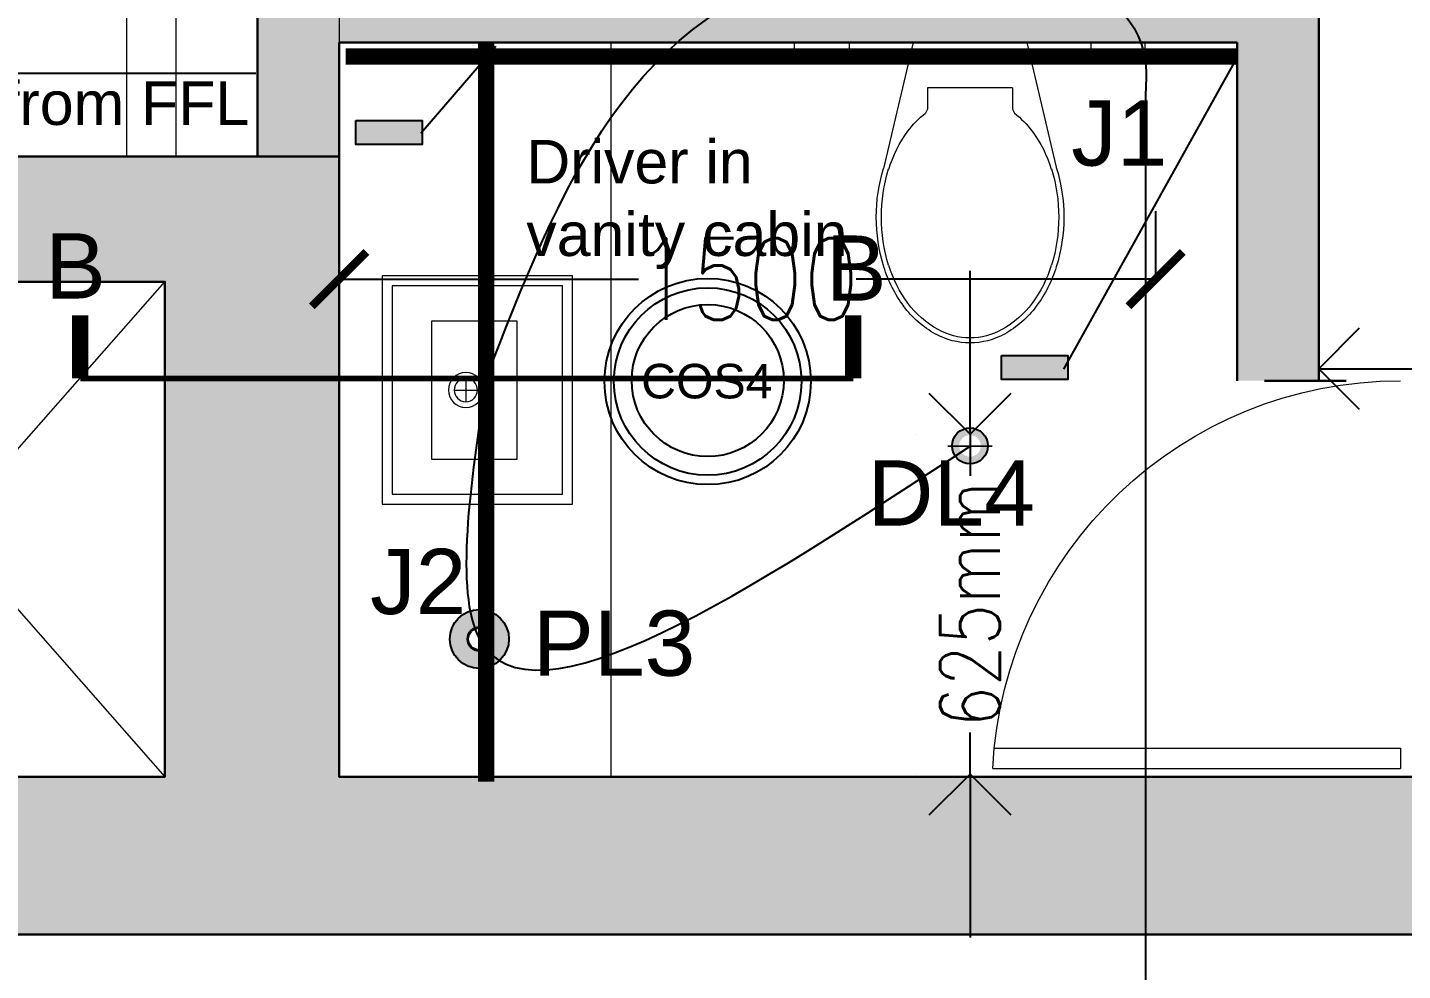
# Model space of a CAD drawing. Header units: millimetres. Extents: x 18660 to 770035, y -51195 to 133720.
# Drawn here: x 22500 to 25026, y 10119 to 11853 of the extents above; entities that cross this region are included whole.
import ezdxf
from ezdxf.lldxf.tags import DXFTag
from ezdxf.xclip import XClip

# ---------------------------------------------------------------- set-up
doc = ezdxf.new("R2010")
doc.units = ezdxf.units.MM
doc.header["$XCLIPFRAME"] = 2
doc.linetypes.add('HIDDEN', pattern=[0.375, 0.25, -0.125])
for name, color, linetype, lineweight in [('221105_Lighting Intent_Indo Nissin Raheja$0$BNA - CIV - Masonry', 250, 'Continuous', 30), ('221105_Lighting Intent_Indo Nissin Raheja$0$BNA - DW - Door', 67, 'Continuous', 13), ('221105_Lighting Intent_Indo Nissin Raheja$0$BNA - HATCH - Masonry', 252, 'Continuous', 5), ('221105_Lighting Intent_Indo Nissin Raheja$0$BNA - LINE ELEV - Dark', 250, 'Continuous', 13), ('221105_Lighting Intent_Indo Nissin Raheja$0$BNA - LINE ELEV - Hidden', 252, '221105_Lighting Intent_Indo Nissin Raheja$0$DASHED', 13), ('221105_Lighting Intent_Indo Nissin Raheja$0$BNA - PHE - Sanitary', 42, 'Continuous', 9), ('221105_Lighting Intent_Indo Nissin Raheja$0$BNA - TXT - Dimension', 195, 'Continuous', 9)]:
    doc.layers.add(name, color=color, linetype=linetype, lineweight=lineweight)
for name, color, linetype, lineweight, true_color in [('221105_Lighting Intent_Indo Nissin Raheja$0$BNA - LDSC - New', 7, 'Continuous', 13, 0x678156), ('S+ COVE 1', 7, 'Continuous', 25, 0xec4e32), ('S+ DOWNLIGHT 5', 7, 'Continuous', 25, 0xd3ca12), ('S+ PENDANT', 7, 'Continuous', 25, 0x8ed459)]:
    doc.layers.add(name, color=color, linetype=linetype, lineweight=lineweight, true_color=true_color)
for name, color, linetype in [('221105_Lighting Intent_Indo Nissin Raheja$0$WINDOW', 3, 'Continuous'), ('AR_Hatch', 252, 'Continuous'), ('DUMMY-TEXT', 4, 'Continuous'), ('SENSORS', 5, 'Continuous'), ('SWITCHING CIRCUITS', 3, 'Continuous')]:
    doc.layers.add(name, color=color, linetype=linetype)
doc.layers.add('S+ TEXT', color=7, linetype='Continuous', true_color=0x009494)
doc.styles.add('221105_Lighting Intent_Indo Nissin Raheja$0$SIMPLEX', font='simplex8.shx', dxfattribs={"width": 0.8})
doc.styles.add('221105_Lighting Intent_Indo Nissin Raheja$0$Standard', font='simplex.shx')
doc.styles.add('DPA_25', font='arial.ttf', dxfattribs={"height": 62.5})
doc.styles.add('ROMANS-TITLE', font='ROMANS.shx', dxfattribs={"width": 0.8})
doc.styles.get("Standard").update_dxf_attribs({"font": 'arial.ttf'})
tags = doc.linetypes.add('221105_Lighting Intent_Indo Nissin Raheja$0$DASHED', pattern=[19.05, 12.7, -6.35]).pattern_tags.tags
tags[6:7] = [DXFTag(74, 4), DXFTag(75, 0), DXFTag(340, '0'), DXFTag(46, 1.0), DXFTag(50, 0.0), DXFTag(44, 0.0), DXFTag(45, 0.0)]
tags[4:5] = [DXFTag(74, 4), DXFTag(75, 0), DXFTag(340, '0'), DXFTag(46, 1.0), DXFTag(50, 0.0), DXFTag(44, 0.0), DXFTag(45, 0.0)]
tags = doc.linetypes.add('DASHED2', pattern=[9.525, 6.35, -3.175]).pattern_tags.tags
tags[6:7] = [DXFTag(74, 4), DXFTag(75, 0), DXFTag(340, '0'), DXFTag(46, 1.0), DXFTag(50, 0.0), DXFTag(44, 0.0), DXFTag(45, 0.0)]
tags[4:5] = [DXFTag(74, 4), DXFTag(75, 0), DXFTag(340, '0'), DXFTag(46, 1.0), DXFTag(50, 0.0), DXFTag(44, 0.0), DXFTag(45, 0.0)]
doc.dimstyles.new('221105_Lighting Intent_Indo Nissin Raheja$0$Standard', dxfattribs={"dimtxt": 0.18, "dimasz": 0.18, "dimexe": 0.18, "dimexo": 0.0625, "dimgap": 0.09, "dimtad": 0, "dimtih": 1, "dimtoh": 1, "dimdec": 4, "dimzin": 0, "dimdsep": 46, "dimtxsty": '221105_Lighting Intent_Indo Nissin Raheja$0$Standard', "dimcen": 0.09, "dimadec": 0, "dimazin": 0, "dimtfac": 1, "dimtdec": 4, "dimtofl": 0, "dimtmove": 0, "dimatfit": 3, "dimfxl": 1, "dimtolj": 1, "dimtzin": 0, "dimarcsym": 0})
doc.dimstyles.new('BNA-Design', dxfattribs={"dimtxt": 200, "dimasz": 150, "dimexe": 100, "dimexo": 100, "dimgap": 1, "dimtad": 0, "dimdec": 1, "dimzin": 12, "dimdsep": 46, "dimtxsty": 'ROMANS-TITLE', "dimblk": 'OPEN90', "dimcen": 0.025, "dimclrd": 256, "dimclre": 253, "dimclrt": 256, "dimazin": 2, "dimtfac": 1, "dimtdec": 1, "dimtmove": 2, "dimatfit": 3, "dimldrblk": 'OPEN90', "dimfxl": 1, "dimtolj": 1, "dimtzin": 0, "dimlwd": -1, "dimlwe": 0, "dimarcsym": 0})

# ---------------------------------------------------------------- blocks, each defined once
blk = doc.blocks.new('221105_Lighting Intent_Indo Nissin Raheja$0$EWC2')
for p, q in [((0, 4.18), (9.28, 6.36)), ((0, 4.18), (0, -4.18)), ((3.35, -3.12), (3.35, 3.13)), ((3.35, 3.13), (4.91, 3.13)), ((4.91, 3.13), (5.2, 3.27)), ((3.35, -3.12), (4.91, -3.12)), ((4.91, -3.12), (5.2, -3.27)), ((0, -4.18), (9.17, -6.32))]:
    blk.add_line(p, q)
for centre, radius, start, end in [((12.85, -5.49), 12.38, 90, 106.7818), ((12.85, -5.49), 12.01, 90, 107.1416), ((12.85, -5.49), 12.38, 72.8584, 90), ((12.85, -5.49), 12.01, 72.8584, 90), ((13.69, -2.8), 9.56, 53.3275, 72.8584), ((12.02, -2.8), 9.18, 107.1416, 126.6725), ((13.69, -2.8), 9.18, 53.3275, 72.8584), ((10.75, -1.08), 7.05, 126.6725, 141.8648), ((14.96, -1.08), 7.05, 29.0858, 53.3275), ((14.96, -1.08), 7.43, 29.0858, 53.3275), ((16.91, 0), 4.82, 360, 29.0858), ((16.91, 0), 5.19, 360, 29.0858), ((16.91, 0), 4.82, 330.9142, 360), ((16.91, 0), 5.19, 330.9142, 360), ((14.96, 1.09), 7.05, 306.6725, 330.9142), ((14.96, 1.09), 7.43, 306.6725, 330.9142), ((10.75, 1.09), 7.05, 218.1352, 233.3275), ((12.02, 2.8), 9.18, 233.3275, 252.8584), ((13.69, 2.8), 9.18, 287.1416, 306.6725), ((13.69, 2.8), 9.56, 287.1416, 306.6725), ((12.85, 5.49), 12.01, 252.8584, 270), ((12.85, 5.49), 12.01, 270, 287.1416), ((12.02, 2.8), 9.56, 252.6165, 252.8584), ((12.85, 5.49), 12.38, 252.8584, 270), ((12.85, 5.49), 12.38, 270, 287.1416)]:
    blk.add_arc(centre, radius, start, end)
blk = doc.blocks.new('221105_Lighting Intent_Indo Nissin Raheja$0$ui')
for points in [[(38549.37, -40869.43), (38549.37, -40870.93), (38545.37, -40870.93), (38545.37, -40869.43)], [(38567.14, -40869.43), (38567.14, -40870.93), (38571.14, -40870.93), (38571.14, -40869.43)]]:
    blk.add_lwpolyline(points, close=True)
at = {"rotation": 270.0000628023888}
blk.add_blockref('221105_Lighting Intent_Indo Nissin Raheja$0$EWC2', (38558.25, -40869.43), dxfattribs=at)
blk = doc.blocks.new('221105_Lighting Intent_Indo Nissin Raheja$0$D')
for p, q in [((0.9, 0.995), (0.9, 0)), ((0.95, 0.9987), (0.95, 0)), ((0.9, 0), (0.95, 0))]:
    blk.add_line(p, q)
blk.add_arc((1, 0), 1, 92.866, 180)
blk = doc.blocks.new('221105_Lighting Intent_Indo Nissin Raheja$0$sinksq')
for p, q in [((-6712.826, -23452.39), (-6712.826, -23453.702)), ((-6713.482, -23453.046), (-6712.17, -23453.046))]:
    blk.add_line(p, q)
for points in [[(-6719.267, -23448.332), (-6706.386, -23448.332), (-6706.386, -23459.054), (-6719.267, -23459.054)], [(-6718.696, -23448.903), (-6706.957, -23448.903), (-6706.957, -23458.484), (-6718.696, -23458.484)], [(-6716.719, -23451.102), (-6708.934, -23451.102), (-6708.934, -23455.947), (-6716.719, -23455.947)]]:
    blk.add_lwpolyline(points, close=True)
for radius in [0.984, 0.656]:
    blk.add_circle((-6712.826, -23453.046), radius)
blk = doc.blocks.new('221105_Lighting Intent_Indo Nissin Raheja$0$BNA Shrub 07')
h = blk.add_hatch()
h.set_pattern_fill('ANSI31', color=256, scale=19.79817, angle=117, style=0)
h.set_pattern_definition([(162, (-3336676.52, -3304496.03), (-7.64746381, -23.53647348), [])])
edge = h.paths.add_edge_path()
edge.add_ellipse((1075.3, 2276.1), major_axis=(1651.9, 1651.9), ratio=1, start_angle=174.39068, end_angle=184.01543)
edge.add_ellipse((2583.9, 3964), major_axis=(3252.6, 3252.6), ratio=1, start_angle=183.61969, end_angle=189.42542)
edge.add_line((-92.2, 222.7), (-825.3, 989.7))
edge.add_arc((-242.2, 1151.3), 605.1, 195.48916, 216.24822)
h = blk.add_hatch()
h.set_pattern_fill('ANSI31', color=256, scale=19.79817, angle=243, style=0)
h.set_pattern_definition([(288, (-3336676.52, -3304496.03), (23.53647348, 7.64746381), [])])
edge = h.paths.add_edge_path()
edge.add_arc((-865.5, 708), 284.6, 38.86281, 81.87161)
edge.add_line((-825.3, 989.7), (-92.2, 222.7))
edge.add_ellipse((-1345.9, -330.9), major_axis=(-969.1, 969.1), ratio=1, start_angle=248.8224, end_angle=269.63861)
edge.add_ellipse((12161.4, 14360.5), major_axis=(13143.9, 13143.9), ratio=1, start_angle=181.45754, end_angle=182.60836, ccw=False)
h = blk.add_hatch()
h.set_pattern_fill('ANSI31', color=256, scale=32.99695, angle=137, style=0)
h.set_pattern_definition([(182, (-3336676.52, -3304496.03), (1.4394712, -41.22106186), [])])
edge = h.paths.add_edge_path()
edge.add_arc((-457.8, -742.1), 792.3, 74.10844, 108.96645)
edge.add_ellipse((-390.1, -1775.6), major_axis=(1281.4, 1281.4), ratio=1, start_angle=55.33646, end_angle=68.48732)
edge.add_arc((-1071, -314.5), 205.1, 101.62494, 162.30226)
edge.add_line((-1266.4, -252.1), (-240.8, 19.9))
h = blk.add_hatch()
h.set_pattern_fill('ANSI31', color=256, scale=32.99695, angle=90, style=0)
h.set_pattern_definition([(135, (-3336925.184, -3304491.567), (-29.16545918, -29.16545918), [])])
edge = h.paths.add_edge_path()
edge.add_arc((475.2, -967.8), 205.1, 329.12478, 386.56505)
edge.add_ellipse((475.2, -967.8), major_axis=(-145.1, 145.1), ratio=1, start_angle=251.56505, end_angle=254.80209)
edge.add_arc((-1070.8, -1424), 1812.2, 17.93972, 31.09057)
edge.add_arc((-251.2, -790.9), 792.3, 22.46058, 57.31859)
edge.add_line((176.7, -124.1), (651.3, -1073.1))
h = blk.add_hatch()
h.set_pattern_fill('ANSI31', color=256, scale=32.99695, angle=30, style=0)
h.set_pattern_definition([(75, (-3336676.52, -3304496.03), (-39.84075815, 10.67529897), [])])
edge = h.paths.add_edge_path()
edge.add_arc((-710.9, -900.5), 199.8, 273.75736, 335.18799)
edge.add_ellipse((2144.7, -2723.7), major_axis=(2255.7, 2255.7), ratio=1, start_angle=95.76243, end_angle=101.96027, ccw=False)
edge.add_arc((-876.1, -293.8), 687.2, 323.16196, 371.06055)
edge.add_line((-201.6, -162), (-697.8, -1100))
for p, q in [((-27.5, 242.8), (-469.2, 1207.5)), ((-421.5, 1183.4), (-375.4, 1002.5)), ((-469.6, 1137.6), (-375.4, 1002.5)), ((-464.9, 1087.7), (-317.9, 876.9)), ((-383.8, 1135.5), (-317.9, 876.9)), ((-448.6, 1021.2), (-260.4, 751.3)), ((-341.7, 1070.1), (-260.4, 751.3)), ((-92.2, 222.7), (-825.3, 989.7)), ((-426.6, 946.5), (-202.9, 625.8)), ((-291.6, 973.8), (-202.9, 625.8)), ((70.3, 200.6), (824.6, 989.7)), ((567.3, 720.6), (678.8, 958.8)), ((637.9, 794.5), (727.2, 985.3)), ((708.5, 868.3), (766.7, 992.8)), ((708.5, 868.3), (830.2, 932.1)), ((-242.3, 880.1), (-145.4, 500.2)), ((426.2, 572.9), (565.2, 870.2)), ((496.7, 646.8), (620.4, 911)), ((637.9, 794.5), (824.6, 892.3)), ((-380.3, 836.9), (-145.4, 500.2)), ((-189.6, 781.5), (-101.4, 404.2)), ((355.6, 499.1), (503.7, 815.7)), ((496.7, 646.8), (755.2, 782.2)), ((567.3, 720.6), (800.3, 842.7)), ((-153.1, 713.1), (-46, 283.1)), ((285, 425.2), (437.4, 750.9)), ((426.2, 572.9), (716.9, 725.3)), ((-301.1, 678.5), (-101.4, 404.2)), ((214.4, 351.4), (363.7, 670.5)), ((355.6, 499.1), (665.2, 661.3)), ((147.9, 281.7), (289.2, 590.8)), ((214.4, 351.4), (591.8, 549.2)), ((285, 425.2), (620, 600.8)), ((-184, 478.6), (-46, 283.1)), ((147.9, 281.7), (550.5, 488.3)), ((138, 230.3), (472.4, 401.9)), ((255, 145.4), (855.2, 323)), ((309.2, 127.4), (1006.2, 333.6)), ((309.2, 127.4), (1006.2, 333.6)), ((538.4, 161.1), (1097.7, 326.7)), ((212.6, 113.1), (1067.1, 239.1)), ((372.7, 214.2), (608.2, 283.9)), ((767.5, 194.9), (1104.9, 294.8)), ((538.4, 161.1), (984.9, 163.4)), ((767.5, 194.9), (1023.9, 196.2)), ((222, 107.6), (865, 88.2)), ((309.2, 127.4), (939.1, 130.5)), ((-240.8, 19.9), (-1266.4, -252.1)), ((-246, 18.5), (-778.5, -261.2)), ((-14.1, -6), (10.5, 4.5)), ((300, 69.6), (747.9, 42.1)), ((-604.4, -76.5), (-1009.6, -289.4)), ((-425.2, -29), (-887.6, -271.9)), ((-312.1, -62.8), (-667.3, -249.3)), ((-783.6, -124.1), (-1130.4, -306.2)), ((651.3, -1073.1), (176.7, -124.1)), ((-201.6, -162), (-697.8, -1100)), ((-505.1, -499.2), (-222.6, -171.4)), ((213.6, -535.7), (164.9, -195.3)), ((270.9, -644.4), (204.3, -179.4)), ((-548.6, -612.9), (-267.7, -286.9)), ((322.6, -715), (262.7, -296.1)), ((-661.3, -806.7), (-354.2, -450.5)), ((374.4, -785.9), (321, -412.8)), ((427.1, -862.4), (379.4, -529.5)), ((-713.5, -930.5), (-440.8, -614.1)), ((480.6, -945.6), (437.8, -646.1)), ((532.8, -1019.1), (496.1, -762.8)), ((-725.2, -1007.3), (-527.3, -777.6)), ((579.1, -1051.6), (554.5, -879.5)), ((-715.9, -1059.6), (-613.8, -941.2)), ((623.2, -1068.1), (612.9, -996.2))]:
    blk.add_line(p, q)
for centre, major_axis, start_param, end_param in [((134.7, 1169.4), (-427.9, 427.9), 0.722305, 1.084618), ((16178.3, 9591.6), (13143.9, 13143.9), 2.833601, 2.853687), ((784.9, 788.5), (145.1, 145.1), 0.590761, 1.64978), ((-242.2, 1151.3), (-427.9, 427.9), 1.055735, 1.418049), ((-865.5, 708), (201.3, 201.3), 6.176071, 6.926716), ((1747.7, 1801), (-1651.9, 1651.9), 1.139465, 1.307448), ((631.2, 939.2), (141.3, 141.3), 4.681483, 5.75365), ((12161.4, 14360.5), (13143.9, 13143.9), 3.167031, 3.187117), ((1736.1, -512.9), (1281.4, 1281.4), 1.442743, 1.672268), ((1075.3, 2276.1), (1651.9, 1651.9), 3.043692, 3.211675), ((3263.2, -1194.2), (2255.7, 2255.7), 1.683492, 1.791664), ((-1393.4, 130), (969.1, 969.1), 5.580136, 5.943447), ((-1345.9, -330.9), (-969.1, 969.1), 4.34277, 4.706082), ((3725.6, 2902.2), (3252.6, 3252.6), 2.871338, 2.972667), ((863.5, 45), (-560.2, 560.2), -0.04915, 0.559237), ((2583.9, 3964), (3252.6, 3252.6), 3.204768, 3.306097), ((3.4, 904.2), (485.9, 485.9), 4.055389, 4.891377), ((1058.2, -1477.8), (-1281.4, 1281.4), -0.76731, -0.560197), ((-372.3, 92), (266.1, 266.1), 5.257307, 5.910023), ((712.6, -501.5), (-560.2, 560.2), -0.710819, -0.102432), ((561.9, 704.9), (-485.9, 485.9), 1.822924, 3.209168), ((-368.6, -32.7), (266.1, 266.1), 5.590737, 6.243453), ((367.9, -32.7), (-266.1, 266.1), 0.039732, 0.692448), ((273.8, -258.2), (266.1, 266.1), 0.948859, 1.601575), ((-390.1, -1775.6), (1281.4, 1281.4), 0.965804, 1.195329), ((-795.3, 425.8), (485.9, 485.9), 4.02988, 4.865868), ((-457.8, -742.1), (-560.2, 560.2), -1.062758, -0.454371), ((-150.6, -345.5), (266.1, 266.1), 0.374827, 1.027543), ((127.9, -343.7), (-266.1, 266.1), -0.371007, 0.281709), ((-136.6, -340.6), (266.1, 266.1), 5.97868, 6.631396), ((1844.4, -2953.6), (2255.7, 2255.7), 1.115152, 1.129995), ((847.9, -271.2), (-485.9, 485.9), 0.569559, 1.405547), ((-251.2, -790.9), (560.2, 560.2), 5.889798, 6.498185), ((210.9, -838.5), (560.2, 560.2), 1.333, 1.941388), ((-876.1, -293.8), (-485.9, 485.9), 3.284046, 4.120034), ((-530.2, -3441.9), (2255.7, 2255.7), 0.846407, 0.95458), ((1015.9, -1490.1), (-1281.4, 1281.4), 0.219969, 0.449495), ((-1070.8, -1424), (-1281.4, 1281.4), 4.240098, 4.469624), ((-2227.5, -2631.6), (2255.7, 2255.7), 6.051643, 6.159816), ((2144.7, -2723.7), (2255.7, 2255.7), 1.67137, 1.779542), ((-519.4, -998.7), (-145.1, 145.1), 0.242458, 1.301477), ((475.2, -967.8), (145.1, 145.1), 4.958913, 6.017932), ((-710.9, -900.5), (141.3, 141.3), 3.992569, 5.064736), ((668.9, -874), (141.3, 141.3), 2.76645, 3.838617)]:
    blk.add_ellipse(centre, major_axis=major_axis, ratio=1, start_param=start_param, end_param=end_param)
for points in [[(-331.6, 1050.7), (-442.4, 1207), (-466.1, 1224.2), (-469.2, 1207.5)], [(1025.4, 334.1), (1079.6, 330.5), (1103.3, 323.9), (1079.5, 252.9)], [(-1112.3, -113.6), (-1260.8, -226.5), (-1266.4, -252.1), (-1177.6, -297.8), (-1067.4, -297.3)]]:
    blk.add_spline(points, degree=3)
blk = doc.blocks.new('221105_Lighting Intent_Indo Nissin Raheja$0$zw$98E6')
at = {"layer": '221105_Lighting Intent_Indo Nissin Raheja$0$BNA - HATCH - Masonry', "ltscale": 20, "true_color": 0x969696}
h = blk.add_hatch(color=252, dxfattribs=at)
h.paths.add_polyline_path([(-14600, 2540), (-12860, 2540), (-12860, 3450), (-13660, 3450), (-13660, 3150), (-13890, 3150), (-13890, 3680), (-12860, 3680), (-12540, 3680), (-12540, 2540), (-12135.7, 2540), (-11944.3, 2540), (-10895.2, 2540), (-10664.8, 2540), (-8691, 2540), (-8691, 2480), (-9290.5, 2480), (-9302.2, 2480), (-4120, 2480), (-4120, 0), (-4350, 0), (-4350, 2250), (-14600, 2250)])
h.paths.add_polyline_path([(-12860, 9480), (-12860, 8190), (-12540, 8190), (-12540, 9180), (-11570, 9180), (-11570, 9480), (-11570, 11240), (-11870, 11240), (-11870, 9480)])
h.paths.add_polyline_path([(-14600, 8490), (-14600, 8190), (-12860, 8190), (-12860, 8490)])
h = blk.add_hatch(color=252, dxfattribs=at)
edge = h.paths.add_edge_path(flags=17)
edge.add_line((-9470, 3884.4), (-9470, 3887))
edge.add_line((-9470, 3887), (-9183.5, 3887))
h.paths.add_polyline_path([(-12540, 4037), (-10740.1, 4037), (-10740.1, 3905.4), (-10740.1, 3897.7), (-10740.1, 3267.9), (-10890, 3267.9), (-10890, 3890), (-11040, 3890), (-12540, 3890)])
edge = h.paths.add_edge_path(flags=17)
edge.add_line((-8691, 2540), (-8233.2, 2540))
edge.add_line((-8233.2, 2540), (-8233.2, 2539.8))
edge.add_line((-8233.2, 2539.8), (-7484.1, 2539.8))
edge.add_arc((-8233.2, 2502.3), 750, 2.866, 2.9267)
edge.add_line((-7484.1, 2540.6), (-7077.3, 2540))
edge.add_line((-7077.3, 2540), (-7051.6, 2540))
edge.add_line((-7051.6, 2540), (-7052.4, 2540))
edge.add_line((-7052.4, 2540), (-7041.5, 2480))
edge.add_line((-7041.5, 2480), (-8691, 2480))
edge.add_line((-8691, 2480), (-8691, 2540))
h.paths.add_polyline_path([(-9529.5, 4037), (-6620, 4037), (-6620, 2790), (-6620, 2477), (-7041.5, 2480), (-7052.4, 2540), (-6770, 2540), (-6770, 3887), (-7077.3, 3887), (-9529.5, 3887.1)])
h.paths.add_polyline_path([(-12540, 3680), (-12540, 4037), (-12690, 4037), (-12690, 3680)])
at = {"layer": '221105_Lighting Intent_Indo Nissin Raheja$0$BNA - CIV - Masonry', "color": 252, "true_color": 0x969696}
for p, q in [((-12690, 3680), (-12690, 4037)), ((-10740.1, 4037), (-10740.1, 3267.9)), ((-12540, 3890), (-12540, 2540)), ((-12540, 3680), (-12540, 3890)), ((-10890, 3267.9), (-10890, 3890)), ((-10690.1, 3267.9), (-10840, 3267.9))]:
    blk.add_line(p, q, dxfattribs=at)
at = {"layer": '221105_Lighting Intent_Indo Nissin Raheja$0$BNA - CIV - Masonry', "color": 252, "ltscale": 800, "true_color": 0x969696}
blk.add_line((-12540, 3580), (-12540, 2540), dxfattribs=at)
at = {"layer": '221105_Lighting Intent_Indo Nissin Raheja$0$BNA - CIV - Masonry', "color": 252, "true_color": 0x969696}
for points in [[(-10890, 3890), (-12540, 3890)], [(-4220, 2480), (-8691, 2480), (-8691, 2540), (-12540, 2540), (-12540, 3680), (-12860, 3680), (-12860, 3680), (-13890, 3680), (-13890, 3150), (-13660, 3150), (-13660, 3450), (-12860, 3450), (-12860, 2540), (-14600, 2540), (-14600, 2250), (-4350, 2250), (-4350, 0)]]:
    blk.add_lwpolyline(points, dxfattribs=at)
at = {"layer": '221105_Lighting Intent_Indo Nissin Raheja$0$BNA - HATCH - Masonry', "color": 252, "ltscale": 20, "true_color": 0x969696}
blk.add_line((-12040, 2540), (-12040, 3890), dxfattribs=at)
at = {"layer": '221105_Lighting Intent_Indo Nissin Raheja$0$BNA - LINE ELEV - Dark', "color": 252, "linetype": 'Continuous', "true_color": 0x969696}
for p, q in [((-13660, 3450), (-12860, 2540)), ((-13660, 2540), (-12860, 3450))]:
    blk.add_line(p, q, dxfattribs=at)
at = {"layer": '221105_Lighting Intent_Indo Nissin Raheja$0$BNA - LINE ELEV - Hidden', "color": 252, "lineweight": 9, "ltscale": 20, "true_color": 0x969696}
for p, q in [((-12840, 8190), (-12840, 3680)), ((-12930.8, 7880), (-12930.8, 3680)), ((-12540, 7880), (-12540, 3680))]:
    blk.add_line(p, q, dxfattribs=at)
at = {"layer": '221105_Lighting Intent_Indo Nissin Raheja$0$BNA - DW - Door', "color": 252, "ltscale": 20, "true_color": 0x969696, "xscale": -750.0075000743886, "yscale": 750.0075000743883, "zscale": 750.0075000743889, "rotation": 89.99997081283601}
blk.add_blockref('221105_Lighting Intent_Indo Nissin Raheja$0$D', (-10590, 3267.9), dxfattribs=at)
at = {"layer": '221105_Lighting Intent_Indo Nissin Raheja$0$BNA - LDSC - New', "color": 252, "true_color": 0x969696, "xscale": 0.3277770996093751, "yscale": 0.3277770996093751, "zscale": 0.3277770996093751, "rotation": 285.7569904158991}
blk.add_blockref('221105_Lighting Intent_Indo Nissin Raheja$0$BNA Shrub 07', (-11299.7, 4343.5), dxfattribs=at)
at = {"layer": '221105_Lighting Intent_Indo Nissin Raheja$0$BNA - PHE - Sanitary', "color": 252, "ltscale": 20, "true_color": 0x969696}
for name, p, xscale, yscale, zscale, rotation in [('221105_Lighting Intent_Indo Nissin Raheja$0$ui', (952575.9, 1025625.3), -25, 24.99999999999999, 25, 359.9999732492199), ('221105_Lighting Intent_Indo Nissin Raheja$0$sinksq', (-777056.1, -215638.7), -32.6076584867985, 32.6076584867985, 32.6076584867985, 90)]:
    blk.add_blockref(name, p, dxfattribs=dict(at, xscale=xscale, yscale=yscale, zscale=zscale, rotation=rotation))
blk = doc.blocks.new('221105_Lighting Intent_Indo Nissin Raheja$0$_ArchTick')
at = {"color": 0, "linetype": 'ByBlock', "const_width": 0.15}
blk.add_lwpolyline([(-0.5, -0.5), (0.5, 0.5)], dxfattribs=at)
blk = doc.blocks.new('*D120')
at = {"layer": '221105_Lighting Intent_Indo Nissin Raheja$0$BNA - TXT - Dimension', "color": 0, "lineweight": -2, "ltscale": 50, "transparency": 16777216}
for p, q in [((194622.5, -6539), (194622.5, -6664.3)), ((196122.5, -6539), (196122.5, -6664.3)), ((194622.5, -6664.1), (195172.4, -6664.1)), ((196122.5, -6664.1), (195572.6, -6664.1))]:
    blk.add_line(p, q, dxfattribs=at)
at = {"layer": 'DEFPOINTS', "color": 0, "ltscale": 50, "transparency": 16777216}
for p in [(194622.5, -6538.9), (196122.5, -6538.9), (196122.5, -6664.1)]:
    blk.add_point(p, dxfattribs=at)
at = {"layer": '221105_Lighting Intent_Indo Nissin Raheja$0$BNA - TXT - Dimension', "color": 0, "lineweight": -2, "ltscale": 50, "transparency": 16777216, "xscale": 100, "yscale": 100, "zscale": 100, "rotation": 180}
blk.add_blockref('221105_Lighting Intent_Indo Nissin Raheja$0$_ArchTick', (194622.5, -6664.1), dxfattribs=at)
at = {"layer": '221105_Lighting Intent_Indo Nissin Raheja$0$BNA - TXT - Dimension', "color": 0, "lineweight": -2, "ltscale": 50, "transparency": 16777216, "xscale": 100, "yscale": 100, "zscale": 100}
blk.add_blockref('221105_Lighting Intent_Indo Nissin Raheja$0$_ArchTick', (196122.5, -6664.1), dxfattribs=at)
at = {"layer": '221105_Lighting Intent_Indo Nissin Raheja$0$BNA - TXT - Dimension', "color": 0, "ltscale": 50, "transparency": 16777216, "insert": (195372.5, -6664.1), "char_height": 150, "attachment_point": 5, "style": '221105_Lighting Intent_Indo Nissin Raheja$0$SIMPLEX'}
blk.add_mtext('\\A1;1500', dxfattribs=at)
blk = doc.blocks.new('S+ DL3')
at = {"layer": 'S+ DOWNLIGHT 5', "true_color": 0xbec13e}
h = blk.add_hatch(color=63, dxfattribs=at)
h.dxf.hatch_style = 1
h.paths.add_polyline_path([(18095.69, -29598.56, 1), (18100.76, -29598.56, 1)])
h.paths.add_polyline_path([(18099.76, -29598.56, -1), (18096.69, -29598.56, -1)], flags=16)
at = {"layer": 'S+ DOWNLIGHT 5', "color": 63, "true_color": 0xbec13e, "const_width": 0.2}
blk.add_lwpolyline([(18095.06, -29598.61), (18101.38, -29598.61)], dxfattribs=at)
at = {"layer": 'S+ DOWNLIGHT 5', "color": 63, "true_color": 0xbec13e}
blk.add_circle((18098.22, -29598.56), 2.54, dxfattribs=at)
blk = doc.blocks.new('DRIVER')
at = {"ltscale": 800, "true_color": 0xff0004}
h = blk.add_hatch(color=1, dxfattribs=at)
h.dxf.hatch_style = 1
h.paths.add_polyline_path([(22635, -28589.7), (22756.7, -28589.7), (22756.7, -28633.8), (22635, -28633.8)])
at = {"color": 1, "ltscale": 800, "true_color": 0xff0004}
blk.add_lwpolyline([(22635, -28589.7), (22756.7, -28589.7), (22756.7, -28633.8), (22635, -28633.8)], close=True, dxfattribs=at)
blk = doc.blocks.new('S+PENDENT 3')
at = {"layer": 'S+ PENDANT', "true_color": 0x1b83e4}
h = blk.add_hatch(color=150, dxfattribs=at)
h.dxf.hatch_style = 1
h.paths.add_polyline_path([(18006.2, -29588.1, 1), (18114.6, -29588.1, 1)])
h.paths.add_polyline_path([(18082.6, -29588.1, -1), (18038.3, -29588.1, -1)], flags=16)
h.paths.add_polyline_path([(18081, -29588.1, -1), (18039.9, -29588.1, -1)], flags=0)
at = {"layer": 'S+ PENDANT', "color": 150, "true_color": 0x1b83e4}
for radius in [54.2, 22.1, 20.5]:
    blk.add_circle((18060.4, -29588.1), radius, dxfattribs=at)
blk = doc.blocks.new('_Open90')
at = {"layer": 'DUMMY-TEXT', "color": 0, "lineweight": -2}
for p, q in [((-0.5, 0.5), (0, 0)), ((0, 0), (-1, 0)), ((0, 0), (-0.5, -0.5))]:
    blk.add_line(p, q, dxfattribs=at)
blk = doc.blocks.new('*D235')
at = {"ltscale": 800, "transparency": 16777216}
for p, q in [((25022.6, 11225.2), (25108.7, 11225.2)), ((25322.6, 11225.2), (25236.4, 11225.2))]:
    blk.add_line(p, q, dxfattribs=at)
at = {"layer": 'DEFPOINTS', "color": 0, "ltscale": 800, "transparency": 16777216}
for p in [(24872.6, 11225.2), (24872.6, 11225.2), (25472.6, 11225.2)]:
    blk.add_point(p, dxfattribs=at)
at = {"ltscale": 800, "transparency": 16777216, "xscale": 150, "yscale": 150, "zscale": 150}
for p, rotation in [((24872.6, 11225.2), 180.0000018911471), ((25472.6, 11225.2), 1.891147158872286e-06)]:
    blk.add_blockref('_Open90', p, dxfattribs=dict(at, rotation=rotation))
at = {"ltscale": 800, "transparency": 16777216, "insert": (25172.6, 11225.2), "char_height": 110, "attachment_point": 5, "rotation": 0, "style": 'ROMANS-TITLE'}
blk.add_mtext('\\A1;eq', dxfattribs=at)
blk = doc.blocks.new('*D198')
at = {"ltscale": 800, "transparency": 16777216}
for p, q in [((24231.8, 11255.1), (24231.8, 11405.1)), ((24231.8, 11105.1), (24231.8, 11028.3)), ((24231.8, 10480.1), (24231.8, 10557)), ((24231.8, 10330.1), (24231.8, 10180.1))]:
    blk.add_line(p, q, dxfattribs=at)
at = {"color": 253, "lineweight": 0, "ltscale": 800, "transparency": 16777216}
for p, q in [((24131.8, 11105.1), (24131.8, 11105.1)), ((24131.8, 10480.1), (24131.8, 10480.1))]:
    blk.add_line(p, q, dxfattribs=at)
at = {"layer": 'DEFPOINTS', "color": 0, "ltscale": 800, "transparency": 16777216}
for p in [(24231.8, 11105.1), (24231.8, 10480.1), (24231.8, 10480.1)]:
    blk.add_point(p, dxfattribs=at)
at = {"ltscale": 800, "transparency": 16777216, "xscale": 150, "yscale": 150, "zscale": 150}
for p, rotation in [((24231.8, 11105.1), 270), ((24231.8, 10480.1), 90)]:
    blk.add_blockref('_Open90', p, dxfattribs=dict(at, rotation=rotation))
at = {"ltscale": 800, "transparency": 16777216, "insert": (24231.8, 10792.6), "char_height": 110, "attachment_point": 5, "rotation": 90, "style": 'ROMANS-TITLE'}
blk.add_mtext('\\A1;625mm', dxfattribs=at)
blk = doc.blocks.new('COS4')
at = {"layer": 'SENSORS'}
for centre, radius in [((54583, 2141), 2213), ((54583, 2141), 2011), ((54583, 2162), 1631)]:
    blk.add_circle(centre, radius, dxfattribs=at)
blk.add_text('COS4', height=741.1, dxfattribs=at).set_placement((53155, 1779))
blk = doc.blocks.new('221105_Lighting Intent_Indo Nissin Raheja', base_point=(179843, 23050))
at = {"layer": '221105_Lighting Intent_Indo Nissin Raheja$0$WINDOW', "color": 252, "ltscale": 800, "true_color": 0x969696}
blk.add_blockref('221105_Lighting Intent_Indo Nissin Raheja$0$zw$98E6', (207162.524, -10118.896), dxfattribs=at)
at = {"layer": '221105_Lighting Intent_Indo Nissin Raheja$0$BNA - TXT - Dimension', "color": 252, "ltscale": 50, "true_color": 0x969696}
dim = blk.add_aligned_dim(p1=(194622.524, -6538.896), p2=(196122.524, -6538.896), distance=-125.228, dimstyle='221105_Lighting Intent_Indo Nissin Raheja$0$Standard', override={"dimtxt": 150, "dimasz": 100, "dimtoh": 0, "dimdec": 0, "dimtxsty": '221105_Lighting Intent_Indo Nissin Raheja$0$SIMPLEX', "dimblk": '221105_Lighting Intent_Indo Nissin Raheja$0$_ArchTick', "dimtdec": 0}, dxfattribs=at)
dim.commit()
dim.dimension.update_dxf_attribs({"geometry": '*D120', "text_midpoint": (195372.524, -6664.124)})

msp = doc.modelspace()

# ---------------------------------------------------------------- linework, layer by layer
at = {"layer": 'S+ COVE 1', "color": 82, "linetype": 'DASHED2', "ltscale": 10, "true_color": 0x39d42b, "const_width": 30}
msp.add_lwpolyline([(23342.9, 10466.52), (23342.9, 11825.24)], dxfattribs=at)

# ---------------------------------------------------------------- next in the draw order: block references
at = {"color": 1, "ltscale": 800, "true_color": 0xff0004}
ref = msp.add_blockref('221105_Lighting Intent_Indo Nissin Raheja', (8293.14, 41104.14), dxfattribs=at)
XClip(ref).set_block_clipping_path([(190209.5960207216, -11586.8480245116), (208867.2415907553, 3230.2594809751)])

# ---------------------------------------------------------------- next in the draw order: linework, layer by layer
for points in [[(23360.74, 11817.52), (23222.76, 11657.98)], [(24404.07, 11224.66), (24721.17, 11795.15)]]:
    msp.add_lwpolyline(points, dxfattribs=at)
at = {"color": 2, "linetype": 'HIDDEN', "ltscale": 1000, "true_color": 0xffe100}
for points, const_width in [([(22596.94, 11207.41), (22596.94, 11323.24)], 30), ([(24017.28, 11207.41), (24017.28, 11323.24)], 30), ([(22596.94, 11207.41), (24017.28, 11207.41)], 10)]:
    msp.add_lwpolyline(points, dxfattribs=dict(at, const_width=const_width))
at = {"layer": 'AR_Hatch', "ltscale": 800}
msp.add_lwpolyline([(22919.82, 11768.21), (21719.53, 11768.21)], dxfattribs=at)
at = {"layer": 'S+ COVE 1', "linetype": 'DASHED2', "ltscale": 10, "const_width": 30}
msp.add_lwpolyline([(23084.75, 11799.07), (24722.66, 11799.07)], dxfattribs=at)
at = {"layer": 'SWITCHING CIRCUITS'}
msp.add_line((24553.96, 11723.47), (24553.96, 9901.53), dxfattribs=at)
for points in [[(23342.9, 11207.41), (23992.66, 11972.29), (24553.96, 11787.74), (24553.96, 11723.47)], [(23342.9, 11207.41), (23330.5, 10728.52), (24231.76, 11082.95)]]:
    msp.add_spline(points, degree=3, dxfattribs=at)

# ---------------------------------------------------------------- next in the draw order: block references
for name, p in [('DRIVER', (468.55, 40271.31)), ('DRIVER', (1654.55, 39839.23)), ('S+PENDENT 3', (5270.08, 40316.65))]:
    msp.add_blockref(name, p)
at = {"xscale": 12.95353199632936, "yscale": 12.95353199632936, "zscale": 12.95353199632936}
msp.add_blockref('S+ DL3', (-210204.15, 394489.49), dxfattribs=at)
at = {"layer": 'SENSORS', "xscale": 0.08564379471022372, "yscale": 0.08564379471022372, "zscale": 0.08564379471022372}
msp.add_blockref('COS4', (19075.13, 11018.42), dxfattribs=at)

# ---------------------------------------------------------------- next in the draw order: texts
at = {"layer": 'S+ TEXT', "width": 2329.3691, "attachment_point": 1, "style": 'DPA_25'}
for s, insert, char_height in [('SS at 450 from FFL ', (21932.56, 11753.48, -227885.33), 80), ('J1', (24417.62, 11718.56, -15200.99), 119.932), ('Driver in\\Pvanity cabin', (23416.62, 11645.95), 80), ('B', (22532.39, 11474.29, -227885.33), 119.93), ('B', (23966.74, 11470.28, -227885.33), 119.93), ('DL4', (24043.65, 11056.99, -227885.33), 119.932), ('J2', (23129.55, 10894.25, -15200.99), 119.932), ('PL3', (23428.89, 10780.88), 119.932)]:
    msp.add_mtext(s, dxfattribs=dict(at, insert=insert, char_height=char_height))

# ---------------------------------------------------------------- next in the draw order: dimensions: what is measured, and where the dimension line sits
at = {"ltscale": 800}
dim = msp.add_aligned_dim(p1=(24231.77, 11105.12), p2=(24231.77, 10480.12), distance=-0.01, dimstyle='BNA-Design', override={"dimtxt": 110, "dimpost": 'mm\\X', "dimtfillclr": 256}, dxfattribs=at)
dim.commit()
dim.dimension.update_dxf_attribs({"geometry": '*D198', "text_midpoint": (24231.76, 10792.62)})
dim = msp.add_aligned_dim(p1=(25472.57, 11225.24), p2=(24872.56, 11225.24), distance=0, text='eq', dimstyle='BNA-Design', override={"dimtxt": 110, "dimpost": 'mm\\X', "dimtfillclr": 256}, dxfattribs=at)
dim.commit()
dim.dimension.update_dxf_attribs({"geometry": '*D235', "text_midpoint": (25172.57, 11225.24)})

doc.saveas('drawing.dxf')
